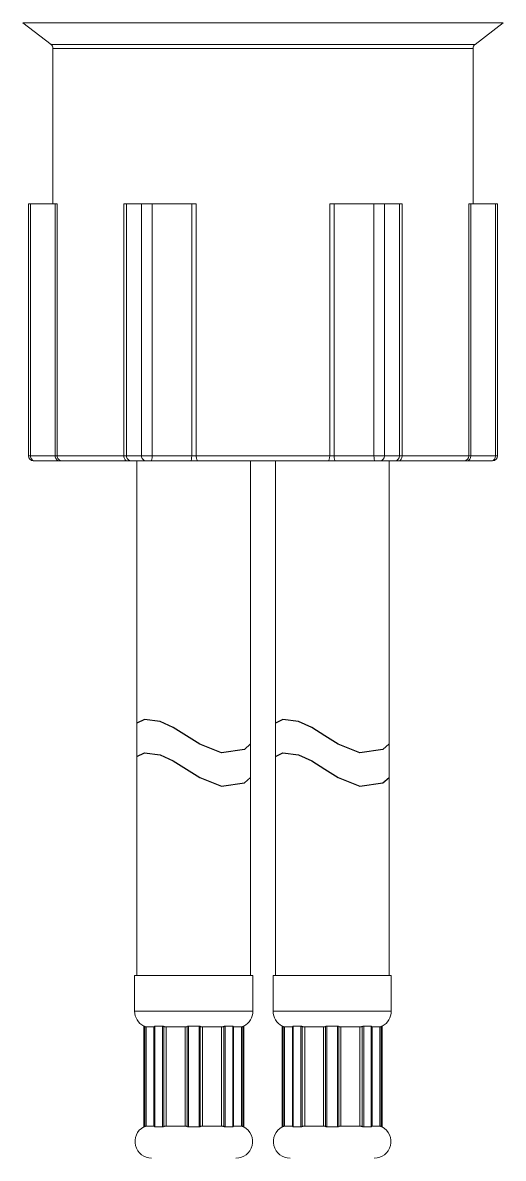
# Model space of a CAD drawing. Header units: millimetres. Extents: x 12315 to 13156, y -87 to 508.
# Drawn here: x 12598 to 12646.6, y 22.5 to 137.5 of the extents above; entities that cross this region are included whole.
import ezdxf

# ---------------------------------------------------------------- set-up
doc = ezdxf.new("R2010")
doc.units = ezdxf.units.MM

msp = doc.modelspace()

# ---------------------------------------------------------------- linework, layer by layer
at = {"linetype": 'Continuous', "lineweight": 18}
for p, q in [((12600.86, 135.3), (12598, 137.5)), ((12643.75, 135.3), (12646.61, 137.5)), ((12601.05, 134.9), (12601.05, 119.15)), ((12643.55, 134.9), (12643.55, 119.15)), ((12598.57, 119.15), (12598.57, 93.65)), ((12598.78, 119.15), (12598.57, 119.15)), ((12601.28, 119.15), (12598.78, 119.15)), ((12601.28, 119.15), (12601.48, 119.15)), ((12608.23, 119.15), (12608.49, 119.15)), ((12610.01, 119.15), (12608.49, 119.15)), ((12610.01, 119.15), (12611.08, 119.15)), ((12615.09, 119.15), (12611.08, 119.15)), ((12615.09, 119.15), (12615.55, 119.15)), ((12629.05, 119.15), (12629.51, 119.15)), ((12633.53, 119.15), (12629.51, 119.15)), ((12633.53, 119.15), (12634.59, 119.15)), ((12636.11, 119.15), (12634.59, 119.15)), ((12636.11, 119.15), (12636.38, 119.15)), ((12643.13, 119.15), (12643.32, 119.15)), ((12645.82, 119.15), (12643.32, 119.15)), ((12646.03, 119.15), (12645.82, 119.15)), ((12646.03, 93.65), (12646.03, 119.15)), ((12599.18, 93.15), (12599.07, 93.15)), ((12599.18, 93.15), (12601.68, 93.15)), ((12601.68, 93.15), (12601.97, 93.15)), ((12601.97, 93.15), (12608.56, 93.15)), ((12608.56, 93.15), (12608.96, 93.15)), ((12608.96, 93.15), (12610.47, 93.15)), ((12609.55, 93.15), (12609.55, 45.97)), ((12610.47, 93.15), (12611.01, 93.15)), ((12611.01, 93.15), (12615.02, 93.15)), ((12615.02, 93.15), (12615.71, 93.15)), ((12615.71, 93.15), (12628.89, 93.15)), ((12621.05, 45.97), (12621.05, 93.15)), ((12623.55, 93.15), (12623.55, 45.97)), ((12628.89, 93.15), (12629.58, 93.15)), ((12629.58, 93.15), (12633.6, 93.15)), ((12633.6, 93.15), (12634.13, 93.15)), ((12634.13, 93.15), (12635.65, 93.15)), ((12635.05, 45.97), (12635.05, 93.15)), ((12635.65, 93.15), (12636.05, 93.15)), ((12636.05, 93.15), (12642.64, 93.15)), ((12642.64, 93.15), (12642.93, 93.15)), ((12642.93, 93.15), (12645.43, 93.15)), ((12645.53, 93.15), (12645.43, 93.15)), ((12609.55, 46.27), (12609.55, 41.03)), ((12621.05, 41.03), (12621.05, 46.27)), ((12623.55, 46.27), (12623.55, 41.03)), ((12635.05, 41.03), (12635.05, 46.27)), ((12609.32, 41.03), (12609.32, 37.43)), ((12621.28, 41.03), (12609.32, 41.03)), ((12621.28, 37.43), (12621.28, 41.03)), ((12623.32, 41.03), (12623.32, 37.43)), ((12635.28, 41.03), (12623.32, 41.03)), ((12635.28, 37.43), (12635.28, 41.03)), ((12610.24, 35.91), (12610.24, 25.71)), ((12610.26, 35.91), (12610.24, 35.91)), ((12610.48, 35.83), (12611.27, 35.83)), ((12611.32, 35.89), (12611.32, 25.73)), ((12612.12, 35.91), (12611.36, 35.91)), ((12612.52, 35.83), (12614.43, 35.83)), ((12615.84, 35.91), (12614.77, 35.91)), ((12616.18, 35.83), (12618.09, 35.83)), ((12619.24, 35.91), (12618.49, 35.91)), ((12619.28, 25.73), (12619.28, 35.89)), ((12619.33, 35.83), (12620.12, 35.83)), ((12620.37, 35.91), (12620.34, 35.91)), ((12620.37, 25.71), (12620.37, 35.91)), ((12624.24, 35.91), (12624.24, 25.71)), ((12624.26, 35.91), (12624.24, 35.91)), ((12624.48, 35.83), (12625.27, 35.83)), ((12625.32, 35.89), (12625.32, 25.73)), ((12626.12, 35.91), (12625.36, 35.91)), ((12626.52, 35.83), (12628.43, 35.83)), ((12629.84, 35.91), (12628.77, 35.91)), ((12630.18, 35.83), (12632.09, 35.83)), ((12633.24, 35.91), (12632.49, 35.91)), ((12633.28, 25.73), (12633.28, 35.89)), ((12633.33, 35.83), (12634.12, 35.83)), ((12634.37, 35.91), (12634.34, 35.91)), ((12634.37, 25.71), (12634.37, 35.91)), ((12610.26, 25.71), (12610.24, 25.71)), ((12610.48, 25.79), (12611.27, 25.79)), ((12612.12, 25.71), (12611.36, 25.71)), ((12612.52, 25.79), (12614.43, 25.79)), ((12615.84, 25.71), (12614.77, 25.71)), ((12616.18, 25.79), (12618.09, 25.79)), ((12619.24, 25.71), (12618.49, 25.71)), ((12619.33, 25.79), (12620.12, 25.79)), ((12620.37, 25.71), (12620.34, 25.71)), ((12624.26, 25.71), (12624.24, 25.71)), ((12624.48, 25.79), (12625.27, 25.79)), ((12626.12, 25.71), (12625.36, 25.71)), ((12626.52, 25.79), (12628.43, 25.79)), ((12629.84, 25.71), (12628.77, 25.71)), ((12630.18, 25.79), (12632.09, 25.79)), ((12633.24, 25.71), (12632.49, 25.71)), ((12633.33, 25.79), (12634.12, 25.79)), ((12634.37, 25.71), (12634.34, 25.71))]:
    msp.add_line(p, q, dxfattribs=at)
at = {"linetype": 'Continuous', "lineweight": 13}
for p, q in [((12598, 137.5), (12646.61, 137.5)), ((12643.75, 135.3), (12600.86, 135.3)), ((12643.55, 134.9), (12601.05, 134.9)), ((12598.78, 93.65), (12598.78, 119.15)), ((12601.28, 93.65), (12601.28, 119.15)), ((12601.48, 93.65), (12601.48, 119.15)), ((12608.23, 119.15), (12608.23, 93.65)), ((12608.49, 119.15), (12608.49, 93.65)), ((12610.01, 93.65), (12610.01, 119.15)), ((12611.08, 93.65), (12611.08, 119.15)), ((12615.09, 93.65), (12615.09, 119.15)), ((12615.55, 93.65), (12615.55, 119.15)), ((12629.05, 119.15), (12629.05, 93.65)), ((12629.51, 119.15), (12629.51, 93.65)), ((12633.53, 93.65), (12633.53, 119.15)), ((12634.59, 93.65), (12634.59, 119.15)), ((12636.11, 93.65), (12636.11, 119.15)), ((12636.38, 93.65), (12636.38, 119.15)), ((12643.13, 119.15), (12643.13, 93.65)), ((12643.32, 119.15), (12643.32, 93.65)), ((12645.82, 93.65), (12645.82, 119.15)), ((12598.57, 93.65), (12598.78, 93.65)), ((12598.78, 93.65), (12601.28, 93.65)), ((12601.28, 93.65), (12601.48, 93.65)), ((12601.48, 93.65), (12608.23, 93.65)), ((12608.23, 93.65), (12608.49, 93.65)), ((12608.49, 93.65), (12610.01, 93.65)), ((12610.01, 93.65), (12611.08, 93.65)), ((12611.08, 93.65), (12615.09, 93.65)), ((12615.09, 93.65), (12615.55, 93.65)), ((12615.55, 93.65), (12629.05, 93.65)), ((12629.05, 93.65), (12629.51, 93.65)), ((12629.51, 93.65), (12633.53, 93.65)), ((12633.53, 93.65), (12634.59, 93.65)), ((12634.59, 93.65), (12636.11, 93.65)), ((12636.11, 93.65), (12636.38, 93.65)), ((12636.38, 93.65), (12643.13, 93.65)), ((12643.13, 93.65), (12643.32, 93.65)), ((12643.32, 93.65), (12645.82, 93.65)), ((12646.03, 93.65), (12645.82, 93.65)), ((12609.32, 37.43), (12621.28, 37.43)), ((12623.32, 37.43), (12635.28, 37.43)), ((12610.26, 35.91), (12610.26, 25.71)), ((12610.34, 35.88), (12610.34, 25.74)), ((12610.48, 35.83), (12610.48, 25.79)), ((12611.27, 35.83), (12611.27, 25.79)), ((12611.36, 35.91), (12611.36, 25.71)), ((12612.12, 35.91), (12612.12, 25.71)), ((12612.26, 35.88), (12612.26, 25.74)), ((12612.52, 35.83), (12612.52, 25.79)), ((12614.43, 35.83), (12614.43, 25.79)), ((12614.64, 35.88), (12614.64, 25.74)), ((12614.77, 35.91), (12614.77, 25.71)), ((12615.84, 35.91), (12615.84, 25.71)), ((12615.96, 35.88), (12615.96, 25.74)), ((12616.18, 35.83), (12616.18, 25.79)), ((12618.09, 35.83), (12618.09, 25.79)), ((12618.34, 35.88), (12618.34, 25.74)), ((12618.49, 35.91), (12618.49, 25.71)), ((12619.24, 35.91), (12619.24, 25.71)), ((12619.33, 35.83), (12619.33, 25.79)), ((12620.12, 35.83), (12620.12, 25.79)), ((12620.26, 35.88), (12620.26, 25.74)), ((12620.34, 35.91), (12620.34, 25.71)), ((12624.26, 35.91), (12624.26, 25.71)), ((12624.34, 35.88), (12624.34, 25.74)), ((12624.48, 35.83), (12624.48, 25.79)), ((12625.27, 35.83), (12625.27, 25.79)), ((12625.36, 35.91), (12625.36, 25.71)), ((12626.12, 35.91), (12626.12, 25.71)), ((12626.26, 35.88), (12626.26, 25.74)), ((12626.52, 35.83), (12626.52, 25.79)), ((12628.43, 35.83), (12628.43, 25.79)), ((12628.64, 35.88), (12628.64, 25.74)), ((12628.77, 35.91), (12628.77, 25.71)), ((12629.84, 35.91), (12629.84, 25.71)), ((12629.96, 35.88), (12629.96, 25.74)), ((12630.18, 35.83), (12630.18, 25.79)), ((12632.09, 35.83), (12632.09, 25.79)), ((12632.34, 35.88), (12632.34, 25.74)), ((12632.49, 35.91), (12632.49, 25.71)), ((12633.24, 35.91), (12633.24, 25.71)), ((12633.33, 35.83), (12633.33, 25.79)), ((12634.12, 35.83), (12634.12, 25.79)), ((12634.26, 35.88), (12634.26, 25.74)), ((12634.34, 35.91), (12634.34, 25.71))]:
    msp.add_line(p, q, dxfattribs=at)
at = {"color": 7, "linetype": 'Continuous'}
for p, q in [((12610.3, 66.94), (12609.55, 66.59)), ((12611.91, 66.76), (12610.3, 66.94)), ((12613.23, 66.14), (12611.91, 66.76)), ((12624.3, 66.94), (12623.55, 66.59)), ((12625.91, 66.76), (12624.3, 66.94)), ((12627.23, 66.14), (12625.91, 66.76)), ((12614.55, 65.31), (12613.23, 66.14)), ((12628.55, 65.31), (12627.23, 66.14)), ((12615.9, 64.47), (12614.55, 65.31)), ((12618.1, 63.59), (12615.9, 64.47)), ((12621.05, 64.48), (12620.43, 63.91)), ((12629.9, 64.47), (12628.55, 65.31)), ((12632.1, 63.59), (12629.9, 64.47)), ((12635.05, 64.48), (12634.43, 63.91)), ((12609.55, 63.22), (12610.3, 63.57)), ((12610.3, 63.57), (12611.91, 63.38)), ((12611.91, 63.38), (12613.23, 62.76)), ((12620.43, 63.91), (12618.1, 63.59)), ((12623.55, 63.22), (12624.3, 63.57)), ((12624.3, 63.57), (12625.91, 63.38)), ((12625.91, 63.38), (12627.23, 62.76)), ((12634.43, 63.91), (12632.1, 63.59)), ((12613.23, 62.76), (12614.55, 61.94)), ((12627.23, 62.76), (12628.55, 61.94)), ((12614.55, 61.94), (12615.9, 61.1)), ((12615.9, 61.1), (12618.1, 60.22)), ((12620.43, 60.53), (12621.05, 61.1)), ((12628.55, 61.94), (12629.9, 61.1)), ((12629.9, 61.1), (12632.1, 60.22)), ((12634.43, 60.53), (12635.05, 61.1)), ((12618.1, 60.22), (12620.43, 60.53)), ((12632.1, 60.22), (12634.43, 60.53))]:
    msp.add_line(p, q, dxfattribs=at)
at = {"linetype": 'Continuous', "lineweight": 18}
for centre, radius, start, end in [((12600.55, 134.9), 0.5, 0, 52.4314), ((12644.05, 134.9), 0.5, 127.5686, 180), ((12599.07, 93.65), 0.5, 180, 270), ((12645.53, 93.65), 0.5, 270, 0), ((12611.04, 37.43), 1.72, 180, 242.0402), ((12619.56, 37.43), 1.72, 297.9598, 0), ((12625.04, 37.43), 1.72, 180, 242.0402), ((12633.56, 37.43), 1.72, 297.9598, 0), ((12611.04, 24.23), 1.69, 118.4679, 270), ((12619.56, 24.23), 1.69, 270, 61.5321), ((12625.04, 24.23), 1.69, 118.4679, 270), ((12633.56, 24.23), 1.69, 270, 61.5321)]:
    msp.add_arc(centre, radius, start, end, dxfattribs=at)
at = {"linetype": 'Continuous', "lineweight": 13}
for centre, ratio, start_param, end_param in [((12599.18, 93.65), 0.787559, 1.570796, 3.141593), ((12601.68, 93.65), 0.787559, 1.570796, 3.141593), ((12601.97, 93.65), 0.979996, 1.570796, 3.141593), ((12608.56, 93.65), 0.66235, 1.570796, 3.141593), ((12608.96, 93.65), 0.927458, 1.570796, 3.141593), ((12610.47, 93.65), 0.927458, 1.570796, 3.141593), ((12611.01, 93.65), 0.139899, 3.141593, 4.712389), ((12615.02, 93.65), 0.139899, 3.141593, 4.712389), ((12615.71, 93.65), 0.317646, 1.570796, 3.141593), ((12628.89, 93.65), 0.317646, 3.141593, 4.712389), ((12629.58, 93.65), 0.139899, 1.570796, 3.141593), ((12633.6, 93.65), 0.139899, 1.570796, 3.141593), ((12634.13, 93.65), 0.927458, 3.141593, 4.712389), ((12635.65, 93.65), 0.927458, 3.141593, 4.712389), ((12636.05, 93.65), 0.66235, 3.141593, 4.712389), ((12642.64, 93.65), 0.979996, 3.141593, 4.712389), ((12642.93, 93.65), 0.787559, 3.141593, 4.712389), ((12645.43, 93.65), 0.787559, 3.141593, 4.712389)]:
    msp.add_ellipse(centre, major_axis=(0, 0.5), ratio=ratio, start_param=start_param, end_param=end_param, dxfattribs=at)
at = {"linetype": 'Continuous', "lineweight": 18}
for points, knots in [([(12610.34, 35.88), (12610.33, 35.88), (12610.32, 35.89), (12610.3, 35.89), (12610.3, 35.9), (12610.28, 35.9), (12610.28, 35.91), (12610.27, 35.91), (12610.27, 35.91), (12610.26, 35.91)], [0, 0, 0, 0, 0.25, 0.25, 0.5, 0.5, 0.75, 0.75, 1, 1, 1, 1]), ([(12610.48, 35.83), (12610.48, 35.83), (12610.47, 35.83), (12610.46, 35.83), (12610.46, 35.84), (12610.45, 35.84), (12610.44, 35.84), (12610.42, 35.85), (12610.41, 35.85), (12610.37, 35.86), (12610.36, 35.87), (12610.34, 35.88)], [0, 0, 0, 0, 0.25, 0.25, 0.375, 0.375, 0.5, 0.5, 0.75, 0.75, 1, 1, 1, 1]), ([(12611.33, 35.86), (12611.33, 35.85), (12611.33, 35.85), (12611.33, 35.85), (12611.33, 35.84), (12611.32, 35.84), (12611.32, 35.84), (12611.3, 35.83), (12611.3, 35.83), (12611.29, 35.83), (12611.28, 35.83), (12611.27, 35.83)], [0, 0, 0, 0, 0.151051, 0.151051, 0.320841, 0.320841, 0.660421, 0.660421, 0.83021, 0.83021, 1, 1, 1, 1]), ([(12611.36, 35.91), (12611.35, 35.91), (12611.34, 35.91), (12611.34, 35.91), (12611.33, 35.91), (12611.33, 35.9), (12611.33, 35.9), (12611.32, 35.9), (12611.32, 35.89), (12611.32, 35.89), (12611.32, 35.89), (12611.32, 35.89), (12611.32, 35.89)], [0, 0, 0, 0, 0.3299, 0.3299, 0.49485, 0.49485, 0.659801, 0.824751, 0.824751, 0.989701, 0.989701, 1, 1, 1, 1]), ([(12612.26, 35.88), (12612.25, 35.88), (12612.24, 35.89), (12612.21, 35.89), (12612.2, 35.9), (12612.18, 35.9), (12612.16, 35.91), (12612.14, 35.91), (12612.13, 35.91), (12612.12, 35.91)], [0, 0, 0, 0, 0.25, 0.25, 0.5, 0.5, 0.75, 0.75, 1, 1, 1, 1]), ([(12612.52, 35.83), (12612.5, 35.83), (12612.48, 35.83), (12612.45, 35.83), (12612.43, 35.84), (12612.41, 35.84), (12612.4, 35.84), (12612.37, 35.85), (12612.35, 35.85), (12612.3, 35.86), (12612.28, 35.87), (12612.26, 35.88)], [0, 0, 0, 0, 0.25, 0.25, 0.375, 0.375, 0.5, 0.5, 0.75, 0.75, 1, 1, 1, 1]), ([(12614.64, 35.88), (12614.63, 35.87), (12614.62, 35.86), (12614.59, 35.85), (12614.59, 35.85), (12614.57, 35.85), (12614.56, 35.84), (12614.53, 35.84), (12614.51, 35.84), (12614.48, 35.83), (12614.47, 35.83), (12614.45, 35.83), (12614.44, 35.83), (12614.43, 35.83)], [0, 0, 0, 0, 0.25, 0.25, 0.375, 0.375, 0.5, 0.5, 0.75, 0.75, 0.875, 0.875, 1, 1, 1, 1]), ([(12614.77, 35.91), (12614.75, 35.91), (12614.74, 35.91), (12614.72, 35.91), (12614.72, 35.91), (12614.7, 35.9), (12614.69, 35.9), (12614.68, 35.9), (12614.67, 35.89), (12614.67, 35.89), (12614.66, 35.89), (12614.65, 35.88), (12614.64, 35.88)], [0, 0, 0, 0, 0.25, 0.25, 0.375, 0.375, 0.5, 0.625, 0.625, 0.75, 0.75, 1, 1, 1, 1]), ([(12615.96, 35.88), (12615.96, 35.88), (12615.95, 35.89), (12615.93, 35.89), (12615.92, 35.9), (12615.9, 35.9), (12615.89, 35.91), (12615.86, 35.91), (12615.85, 35.91), (12615.84, 35.91)], [0, 0, 0, 0, 0.25, 0.25, 0.5, 0.5, 0.75, 0.75, 1, 1, 1, 1]), ([(12616.18, 35.83), (12616.16, 35.83), (12616.14, 35.83), (12616.1, 35.83), (12616.09, 35.84), (12616.07, 35.84), (12616.06, 35.84), (12616.04, 35.85), (12616.02, 35.85), (12615.99, 35.86), (12615.98, 35.87), (12615.96, 35.88)], [0, 0, 0, 0, 0.25, 0.25, 0.375, 0.375, 0.5, 0.5, 0.75, 0.75, 1, 1, 1, 1]), ([(12618.34, 35.88), (12618.32, 35.87), (12618.3, 35.86), (12618.27, 35.85), (12618.26, 35.85), (12618.24, 35.85), (12618.22, 35.84), (12618.19, 35.84), (12618.17, 35.84), (12618.14, 35.83), (12618.13, 35.83), (12618.11, 35.83), (12618.1, 35.83), (12618.09, 35.83)], [0, 0, 0, 0, 0.25, 0.25, 0.375, 0.375, 0.5, 0.5, 0.75, 0.75, 0.875, 0.875, 1, 1, 1, 1]), ([(12618.49, 35.91), (12618.48, 35.91), (12618.46, 35.91), (12618.45, 35.91), (12618.44, 35.91), (12618.43, 35.9), (12618.42, 35.9), (12618.4, 35.9), (12618.39, 35.89), (12618.39, 35.89), (12618.37, 35.89), (12618.36, 35.88), (12618.34, 35.88)], [0, 0, 0, 0, 0.25, 0.25, 0.375, 0.375, 0.5, 0.625, 0.625, 0.75, 0.75, 1, 1, 1, 1]), ([(12619.28, 35.89), (12619.28, 35.89), (12619.28, 35.89), (12619.28, 35.89), (12619.28, 35.9), (12619.28, 35.9), (12619.27, 35.91), (12619.26, 35.91), (12619.25, 35.91), (12619.24, 35.91)], [0, 0, 0, 0, 0.010237, 0.010237, 0.340158, 0.340158, 0.670079, 0.670079, 1, 1, 1, 1]), ([(12619.33, 35.83), (12619.32, 35.83), (12619.31, 35.83), (12619.29, 35.83), (12619.29, 35.84), (12619.28, 35.84), (12619.28, 35.84), (12619.28, 35.84)], [0, 0, 0, 0, 0.544584, 0.544584, 0.816876, 0.816876, 1, 1, 1, 1]), ([(12620.26, 35.88), (12620.25, 35.87), (12620.23, 35.86), (12620.21, 35.85), (12620.2, 35.85), (12620.18, 35.85), (12620.18, 35.84), (12620.16, 35.84), (12620.15, 35.84), (12620.14, 35.83), (12620.13, 35.83), (12620.13, 35.83), (12620.12, 35.83), (12620.12, 35.83)], [0, 0, 0, 0, 0.25, 0.25, 0.375, 0.375, 0.5, 0.5, 0.75, 0.75, 0.875, 0.875, 1, 1, 1, 1]), ([(12620.34, 35.91), (12620.34, 35.91), (12620.34, 35.91), (12620.33, 35.91), (12620.33, 35.91), (12620.32, 35.9), (12620.32, 35.9), (12620.31, 35.9), (12620.3, 35.89), (12620.3, 35.89), (12620.28, 35.89), (12620.27, 35.88), (12620.26, 35.88)], [0, 0, 0, 0, 0.25, 0.25, 0.375, 0.375, 0.5, 0.625, 0.625, 0.75, 0.75, 1, 1, 1, 1]), ([(12624.34, 35.88), (12624.33, 35.88), (12624.32, 35.89), (12624.3, 35.89), (12624.3, 35.9), (12624.28, 35.9), (12624.28, 35.91), (12624.27, 35.91), (12624.27, 35.91), (12624.26, 35.91)], [0, 0, 0, 0, 0.25, 0.25, 0.5, 0.5, 0.75, 0.75, 1, 1, 1, 1]), ([(12624.48, 35.83), (12624.48, 35.83), (12624.47, 35.83), (12624.46, 35.83), (12624.46, 35.84), (12624.45, 35.84), (12624.44, 35.84), (12624.42, 35.85), (12624.41, 35.85), (12624.37, 35.86), (12624.36, 35.87), (12624.34, 35.88)], [0, 0, 0, 0, 0.25, 0.25, 0.375, 0.375, 0.5, 0.5, 0.75, 0.75, 1, 1, 1, 1]), ([(12625.33, 35.86), (12625.33, 35.85), (12625.33, 35.85), (12625.33, 35.85), (12625.33, 35.84), (12625.32, 35.84), (12625.32, 35.84), (12625.3, 35.83), (12625.3, 35.83), (12625.29, 35.83), (12625.28, 35.83), (12625.27, 35.83)], [0, 0, 0, 0, 0.151051, 0.151051, 0.320841, 0.320841, 0.660421, 0.660421, 0.83021, 0.83021, 1, 1, 1, 1]), ([(12625.36, 35.91), (12625.35, 35.91), (12625.34, 35.91), (12625.34, 35.91), (12625.33, 35.91), (12625.33, 35.9), (12625.33, 35.9), (12625.32, 35.9), (12625.32, 35.89), (12625.32, 35.89), (12625.32, 35.89), (12625.32, 35.89), (12625.32, 35.89)], [0, 0, 0, 0, 0.3299, 0.3299, 0.49485, 0.49485, 0.659801, 0.824751, 0.824751, 0.989701, 0.989701, 1, 1, 1, 1]), ([(12626.26, 35.88), (12626.25, 35.88), (12626.24, 35.89), (12626.21, 35.89), (12626.2, 35.9), (12626.18, 35.9), (12626.16, 35.91), (12626.14, 35.91), (12626.13, 35.91), (12626.12, 35.91)], [0, 0, 0, 0, 0.25, 0.25, 0.5, 0.5, 0.75, 0.75, 1, 1, 1, 1]), ([(12626.52, 35.83), (12626.5, 35.83), (12626.48, 35.83), (12626.45, 35.83), (12626.43, 35.84), (12626.41, 35.84), (12626.4, 35.84), (12626.37, 35.85), (12626.35, 35.85), (12626.3, 35.86), (12626.28, 35.87), (12626.26, 35.88)], [0, 0, 0, 0, 0.25, 0.25, 0.375, 0.375, 0.5, 0.5, 0.75, 0.75, 1, 1, 1, 1]), ([(12628.64, 35.88), (12628.63, 35.87), (12628.62, 35.86), (12628.59, 35.85), (12628.59, 35.85), (12628.57, 35.85), (12628.56, 35.84), (12628.53, 35.84), (12628.51, 35.84), (12628.48, 35.83), (12628.47, 35.83), (12628.45, 35.83), (12628.44, 35.83), (12628.43, 35.83)], [0, 0, 0, 0, 0.25, 0.25, 0.375, 0.375, 0.5, 0.5, 0.75, 0.75, 0.875, 0.875, 1, 1, 1, 1]), ([(12628.77, 35.91), (12628.75, 35.91), (12628.74, 35.91), (12628.72, 35.91), (12628.72, 35.91), (12628.7, 35.9), (12628.69, 35.9), (12628.68, 35.9), (12628.67, 35.89), (12628.67, 35.89), (12628.66, 35.89), (12628.65, 35.88), (12628.64, 35.88)], [0, 0, 0, 0, 0.25, 0.25, 0.375, 0.375, 0.5, 0.625, 0.625, 0.75, 0.75, 1, 1, 1, 1]), ([(12629.96, 35.88), (12629.96, 35.88), (12629.95, 35.89), (12629.93, 35.89), (12629.92, 35.9), (12629.9, 35.9), (12629.89, 35.91), (12629.86, 35.91), (12629.85, 35.91), (12629.84, 35.91)], [0, 0, 0, 0, 0.25, 0.25, 0.5, 0.5, 0.75, 0.75, 1, 1, 1, 1]), ([(12630.18, 35.83), (12630.16, 35.83), (12630.14, 35.83), (12630.1, 35.83), (12630.09, 35.84), (12630.07, 35.84), (12630.06, 35.84), (12630.04, 35.85), (12630.02, 35.85), (12629.99, 35.86), (12629.98, 35.87), (12629.96, 35.88)], [0, 0, 0, 0, 0.25, 0.25, 0.375, 0.375, 0.5, 0.5, 0.75, 0.75, 1, 1, 1, 1]), ([(12632.34, 35.88), (12632.32, 35.87), (12632.3, 35.86), (12632.27, 35.85), (12632.26, 35.85), (12632.24, 35.85), (12632.22, 35.84), (12632.19, 35.84), (12632.17, 35.84), (12632.14, 35.83), (12632.13, 35.83), (12632.11, 35.83), (12632.1, 35.83), (12632.09, 35.83)], [0, 0, 0, 0, 0.25, 0.25, 0.375, 0.375, 0.5, 0.5, 0.75, 0.75, 0.875, 0.875, 1, 1, 1, 1]), ([(12632.49, 35.91), (12632.48, 35.91), (12632.46, 35.91), (12632.45, 35.91), (12632.44, 35.91), (12632.43, 35.9), (12632.42, 35.9), (12632.4, 35.9), (12632.39, 35.89), (12632.39, 35.89), (12632.37, 35.89), (12632.36, 35.88), (12632.34, 35.88)], [0, 0, 0, 0, 0.25, 0.25, 0.375, 0.375, 0.5, 0.625, 0.625, 0.75, 0.75, 1, 1, 1, 1]), ([(12633.28, 35.89), (12633.28, 35.89), (12633.28, 35.89), (12633.28, 35.89), (12633.28, 35.9), (12633.28, 35.9), (12633.27, 35.91), (12633.26, 35.91), (12633.25, 35.91), (12633.24, 35.91)], [0, 0, 0, 0, 0.010237, 0.010237, 0.340158, 0.340158, 0.670079, 0.670079, 1, 1, 1, 1]), ([(12633.33, 35.83), (12633.32, 35.83), (12633.31, 35.83), (12633.29, 35.83), (12633.29, 35.84), (12633.28, 35.84), (12633.28, 35.84), (12633.28, 35.84)], [0, 0, 0, 0, 0.544584, 0.544584, 0.816876, 0.816876, 1, 1, 1, 1]), ([(12634.26, 35.88), (12634.25, 35.87), (12634.23, 35.86), (12634.21, 35.85), (12634.2, 35.85), (12634.18, 35.85), (12634.18, 35.84), (12634.16, 35.84), (12634.15, 35.84), (12634.14, 35.83), (12634.13, 35.83), (12634.13, 35.83), (12634.12, 35.83), (12634.12, 35.83)], [0, 0, 0, 0, 0.25, 0.25, 0.375, 0.375, 0.5, 0.5, 0.75, 0.75, 0.875, 0.875, 1, 1, 1, 1]), ([(12634.34, 35.91), (12634.34, 35.91), (12634.34, 35.91), (12634.33, 35.91), (12634.33, 35.91), (12634.32, 35.9), (12634.32, 35.9), (12634.31, 35.9), (12634.3, 35.89), (12634.3, 35.89), (12634.28, 35.89), (12634.27, 35.88), (12634.26, 35.88)], [0, 0, 0, 0, 0.25, 0.25, 0.375, 0.375, 0.5, 0.625, 0.625, 0.75, 0.75, 1, 1, 1, 1]), ([(12610.26, 25.71), (12610.27, 25.71), (12610.27, 25.71), (12610.27, 25.72), (12610.28, 25.72), (12610.28, 25.72), (12610.29, 25.72), (12610.3, 25.73), (12610.3, 25.73), (12610.31, 25.73), (12610.32, 25.74), (12610.33, 25.74), (12610.34, 25.74)], [0, 0, 0, 0, 0.25, 0.25, 0.375, 0.375, 0.5, 0.625, 0.625, 0.75, 0.75, 1, 1, 1, 1]), ([(12610.34, 25.74), (12610.36, 25.75), (12610.37, 25.76), (12610.4, 25.77), (12610.41, 25.77), (12610.42, 25.78), (12610.43, 25.78), (12610.45, 25.79), (12610.46, 25.79), (12610.47, 25.79), (12610.47, 25.79), (12610.48, 25.79), (12610.48, 25.79), (12610.48, 25.79)], [0, 0, 0, 0, 0.25, 0.25, 0.375, 0.375, 0.5, 0.5, 0.75, 0.75, 0.875, 0.875, 1, 1, 1, 1]), ([(12611.27, 25.79), (12611.29, 25.79), (12611.3, 25.79), (12611.31, 25.79), (12611.32, 25.79), (12611.32, 25.79), (12611.32, 25.78), (12611.32, 25.78)], [0, 0, 0, 0, 0.544508, 0.544508, 0.816761, 0.816761, 1, 1, 1, 1]), ([(12611.32, 25.73), (12611.32, 25.73), (12611.32, 25.73), (12611.32, 25.73), (12611.32, 25.73), (12611.33, 25.72), (12611.33, 25.72), (12611.34, 25.71), (12611.35, 25.71), (12611.36, 25.71)], [0, 0, 0, 0, 0.009952, 0.009952, 0.339968, 0.339968, 0.669984, 0.669984, 1, 1, 1, 1]), ([(12612.12, 25.71), (12612.13, 25.71), (12612.14, 25.71), (12612.16, 25.72), (12612.16, 25.72), (12612.18, 25.72), (12612.19, 25.72), (12612.2, 25.73), (12612.21, 25.73), (12612.22, 25.73), (12612.24, 25.74), (12612.25, 25.74), (12612.26, 25.74)], [0, 0, 0, 0, 0.25, 0.25, 0.375, 0.375, 0.5, 0.625, 0.625, 0.75, 0.75, 1, 1, 1, 1]), ([(12612.26, 25.74), (12612.28, 25.75), (12612.3, 25.76), (12612.34, 25.77), (12612.35, 25.77), (12612.37, 25.78), (12612.38, 25.78), (12612.41, 25.79), (12612.43, 25.79), (12612.47, 25.79), (12612.48, 25.79), (12612.5, 25.79), (12612.51, 25.79), (12612.52, 25.79)], [0, 0, 0, 0, 0.25, 0.25, 0.375, 0.375, 0.5, 0.5, 0.75, 0.75, 0.875, 0.875, 1, 1, 1, 1]), ([(12614.43, 25.79), (12614.45, 25.79), (12614.47, 25.79), (12614.5, 25.79), (12614.51, 25.79), (12614.53, 25.79), (12614.54, 25.78), (12614.57, 25.78), (12614.59, 25.77), (12614.62, 25.76), (12614.63, 25.75), (12614.64, 25.74)], [0, 0, 0, 0, 0.25, 0.25, 0.375, 0.375, 0.5, 0.5, 0.75, 0.75, 1, 1, 1, 1]), ([(12614.64, 25.74), (12614.65, 25.74), (12614.66, 25.74), (12614.67, 25.73), (12614.68, 25.73), (12614.7, 25.72), (12614.72, 25.72), (12614.74, 25.71), (12614.75, 25.71), (12614.77, 25.71)], [0, 0, 0, 0, 0.25, 0.25, 0.5, 0.5, 0.75, 0.75, 1, 1, 1, 1]), ([(12615.84, 25.71), (12615.85, 25.71), (12615.86, 25.71), (12615.88, 25.72), (12615.89, 25.72), (12615.9, 25.72), (12615.91, 25.72), (12615.92, 25.73), (12615.93, 25.73), (12615.94, 25.73), (12615.95, 25.74), (12615.96, 25.74), (12615.96, 25.74)], [0, 0, 0, 0, 0.25, 0.25, 0.375, 0.375, 0.5, 0.625, 0.625, 0.75, 0.75, 1, 1, 1, 1]), ([(12615.96, 25.74), (12615.98, 25.75), (12615.99, 25.76), (12616.01, 25.77), (12616.02, 25.77), (12616.04, 25.78), (12616.05, 25.78), (12616.07, 25.79), (12616.09, 25.79), (12616.12, 25.79), (12616.14, 25.79), (12616.16, 25.79), (12616.17, 25.79), (12616.18, 25.79)], [0, 0, 0, 0, 0.25, 0.25, 0.375, 0.375, 0.5, 0.5, 0.75, 0.75, 0.875, 0.875, 1, 1, 1, 1]), ([(12618.09, 25.79), (12618.11, 25.79), (12618.13, 25.79), (12618.16, 25.79), (12618.17, 25.79), (12618.19, 25.79), (12618.2, 25.78), (12618.24, 25.78), (12618.26, 25.77), (12618.3, 25.76), (12618.32, 25.75), (12618.34, 25.74)], [0, 0, 0, 0, 0.25, 0.25, 0.375, 0.375, 0.5, 0.5, 0.75, 0.75, 1, 1, 1, 1]), ([(12618.34, 25.74), (12618.36, 25.74), (12618.37, 25.74), (12618.39, 25.73), (12618.4, 25.73), (12618.43, 25.72), (12618.44, 25.72), (12618.46, 25.71), (12618.48, 25.71), (12618.49, 25.71)], [0, 0, 0, 0, 0.25, 0.25, 0.5, 0.5, 0.75, 0.75, 1, 1, 1, 1]), ([(12619.24, 25.71), (12619.25, 25.71), (12619.26, 25.71), (12619.27, 25.72), (12619.27, 25.72), (12619.27, 25.72), (12619.28, 25.72), (12619.28, 25.73), (12619.28, 25.73), (12619.28, 25.73), (12619.28, 25.73), (12619.28, 25.73), (12619.28, 25.73)], [0, 0, 0, 0, 0.330003, 0.330003, 0.495005, 0.495005, 0.660006, 0.825008, 0.825008, 0.990009, 0.990009, 1, 1, 1, 1]), ([(12619.27, 25.77), (12619.27, 25.77), (12619.27, 25.77), (12619.27, 25.78), (12619.28, 25.78), (12619.28, 25.79), (12619.29, 25.79), (12619.3, 25.79), (12619.31, 25.79), (12619.32, 25.79), (12619.32, 25.79), (12619.33, 25.79)], [0, 0, 0, 0, 0.150801, 0.150801, 0.320641, 0.320641, 0.66032, 0.66032, 0.83016, 0.83016, 1, 1, 1, 1]), ([(12620.12, 25.79), (12620.13, 25.79), (12620.13, 25.79), (12620.14, 25.79), (12620.15, 25.79), (12620.16, 25.79), (12620.17, 25.78), (12620.18, 25.78), (12620.2, 25.77), (12620.23, 25.76), (12620.25, 25.75), (12620.26, 25.74)], [0, 0, 0, 0, 0.25, 0.25, 0.375, 0.375, 0.5, 0.5, 0.75, 0.75, 1, 1, 1, 1]), ([(12620.26, 25.74), (12620.27, 25.74), (12620.28, 25.74), (12620.3, 25.73), (12620.31, 25.73), (12620.32, 25.72), (12620.33, 25.72), (12620.34, 25.71), (12620.34, 25.71), (12620.34, 25.71)], [0, 0, 0, 0, 0.25, 0.25, 0.5, 0.5, 0.75, 0.75, 1, 1, 1, 1]), ([(12624.26, 25.71), (12624.27, 25.71), (12624.27, 25.71), (12624.27, 25.72), (12624.28, 25.72), (12624.28, 25.72), (12624.29, 25.72), (12624.3, 25.73), (12624.3, 25.73), (12624.31, 25.73), (12624.32, 25.74), (12624.33, 25.74), (12624.34, 25.74)], [0, 0, 0, 0, 0.25, 0.25, 0.375, 0.375, 0.5, 0.625, 0.625, 0.75, 0.75, 1, 1, 1, 1]), ([(12624.34, 25.74), (12624.36, 25.75), (12624.37, 25.76), (12624.4, 25.77), (12624.41, 25.77), (12624.42, 25.78), (12624.43, 25.78), (12624.45, 25.79), (12624.46, 25.79), (12624.47, 25.79), (12624.47, 25.79), (12624.48, 25.79), (12624.48, 25.79), (12624.48, 25.79)], [0, 0, 0, 0, 0.25, 0.25, 0.375, 0.375, 0.5, 0.5, 0.75, 0.75, 0.875, 0.875, 1, 1, 1, 1]), ([(12625.27, 25.79), (12625.29, 25.79), (12625.3, 25.79), (12625.31, 25.79), (12625.32, 25.79), (12625.32, 25.79), (12625.32, 25.78), (12625.32, 25.78)], [0, 0, 0, 0, 0.544508, 0.544508, 0.816761, 0.816761, 1, 1, 1, 1]), ([(12625.32, 25.73), (12625.32, 25.73), (12625.32, 25.73), (12625.32, 25.73), (12625.32, 25.73), (12625.33, 25.72), (12625.33, 25.72), (12625.34, 25.71), (12625.35, 25.71), (12625.36, 25.71)], [0, 0, 0, 0, 0.009952, 0.009952, 0.339968, 0.339968, 0.669984, 0.669984, 1, 1, 1, 1]), ([(12626.12, 25.71), (12626.13, 25.71), (12626.14, 25.71), (12626.16, 25.72), (12626.16, 25.72), (12626.18, 25.72), (12626.19, 25.72), (12626.2, 25.73), (12626.21, 25.73), (12626.22, 25.73), (12626.24, 25.74), (12626.25, 25.74), (12626.26, 25.74)], [0, 0, 0, 0, 0.25, 0.25, 0.375, 0.375, 0.5, 0.625, 0.625, 0.75, 0.75, 1, 1, 1, 1]), ([(12626.26, 25.74), (12626.28, 25.75), (12626.3, 25.76), (12626.34, 25.77), (12626.35, 25.77), (12626.37, 25.78), (12626.38, 25.78), (12626.41, 25.79), (12626.43, 25.79), (12626.47, 25.79), (12626.48, 25.79), (12626.5, 25.79), (12626.51, 25.79), (12626.52, 25.79)], [0, 0, 0, 0, 0.25, 0.25, 0.375, 0.375, 0.5, 0.5, 0.75, 0.75, 0.875, 0.875, 1, 1, 1, 1]), ([(12628.43, 25.79), (12628.45, 25.79), (12628.47, 25.79), (12628.5, 25.79), (12628.51, 25.79), (12628.53, 25.79), (12628.54, 25.78), (12628.57, 25.78), (12628.59, 25.77), (12628.62, 25.76), (12628.63, 25.75), (12628.64, 25.74)], [0, 0, 0, 0, 0.25, 0.25, 0.375, 0.375, 0.5, 0.5, 0.75, 0.75, 1, 1, 1, 1]), ([(12628.64, 25.74), (12628.65, 25.74), (12628.66, 25.74), (12628.67, 25.73), (12628.68, 25.73), (12628.7, 25.72), (12628.72, 25.72), (12628.74, 25.71), (12628.75, 25.71), (12628.77, 25.71)], [0, 0, 0, 0, 0.25, 0.25, 0.5, 0.5, 0.75, 0.75, 1, 1, 1, 1]), ([(12629.84, 25.71), (12629.85, 25.71), (12629.86, 25.71), (12629.88, 25.72), (12629.89, 25.72), (12629.9, 25.72), (12629.91, 25.72), (12629.92, 25.73), (12629.93, 25.73), (12629.94, 25.73), (12629.95, 25.74), (12629.96, 25.74), (12629.96, 25.74)], [0, 0, 0, 0, 0.25, 0.25, 0.375, 0.375, 0.5, 0.625, 0.625, 0.75, 0.75, 1, 1, 1, 1]), ([(12629.96, 25.74), (12629.98, 25.75), (12629.99, 25.76), (12630.01, 25.77), (12630.02, 25.77), (12630.04, 25.78), (12630.05, 25.78), (12630.07, 25.79), (12630.09, 25.79), (12630.12, 25.79), (12630.14, 25.79), (12630.16, 25.79), (12630.17, 25.79), (12630.18, 25.79)], [0, 0, 0, 0, 0.25, 0.25, 0.375, 0.375, 0.5, 0.5, 0.75, 0.75, 0.875, 0.875, 1, 1, 1, 1]), ([(12632.09, 25.79), (12632.11, 25.79), (12632.13, 25.79), (12632.16, 25.79), (12632.17, 25.79), (12632.19, 25.79), (12632.2, 25.78), (12632.24, 25.78), (12632.26, 25.77), (12632.3, 25.76), (12632.32, 25.75), (12632.34, 25.74)], [0, 0, 0, 0, 0.25, 0.25, 0.375, 0.375, 0.5, 0.5, 0.75, 0.75, 1, 1, 1, 1]), ([(12632.34, 25.74), (12632.36, 25.74), (12632.37, 25.74), (12632.39, 25.73), (12632.4, 25.73), (12632.43, 25.72), (12632.44, 25.72), (12632.46, 25.71), (12632.48, 25.71), (12632.49, 25.71)], [0, 0, 0, 0, 0.25, 0.25, 0.5, 0.5, 0.75, 0.75, 1, 1, 1, 1]), ([(12633.24, 25.71), (12633.25, 25.71), (12633.26, 25.71), (12633.27, 25.72), (12633.27, 25.72), (12633.27, 25.72), (12633.28, 25.72), (12633.28, 25.73), (12633.28, 25.73), (12633.28, 25.73), (12633.28, 25.73), (12633.28, 25.73), (12633.28, 25.73)], [0, 0, 0, 0, 0.330003, 0.330003, 0.495005, 0.495005, 0.660006, 0.825008, 0.825008, 0.990009, 0.990009, 1, 1, 1, 1]), ([(12633.27, 25.77), (12633.27, 25.77), (12633.27, 25.77), (12633.27, 25.78), (12633.28, 25.78), (12633.28, 25.79), (12633.29, 25.79), (12633.3, 25.79), (12633.31, 25.79), (12633.32, 25.79), (12633.32, 25.79), (12633.33, 25.79)], [0, 0, 0, 0, 0.150801, 0.150801, 0.320641, 0.320641, 0.66032, 0.66032, 0.83016, 0.83016, 1, 1, 1, 1]), ([(12634.12, 25.79), (12634.13, 25.79), (12634.13, 25.79), (12634.14, 25.79), (12634.15, 25.79), (12634.16, 25.79), (12634.17, 25.78), (12634.18, 25.78), (12634.2, 25.77), (12634.23, 25.76), (12634.25, 25.75), (12634.26, 25.74)], [0, 0, 0, 0, 0.25, 0.25, 0.375, 0.375, 0.5, 0.5, 0.75, 0.75, 1, 1, 1, 1]), ([(12634.26, 25.74), (12634.27, 25.74), (12634.28, 25.74), (12634.3, 25.73), (12634.31, 25.73), (12634.32, 25.72), (12634.33, 25.72), (12634.34, 25.71), (12634.34, 25.71), (12634.34, 25.71)], [0, 0, 0, 0, 0.25, 0.25, 0.5, 0.5, 0.75, 0.75, 1, 1, 1, 1])]:
    msp.add_open_spline(points, degree=3, knots=knots, dxfattribs=at)

doc.saveas('drawing.dxf')
